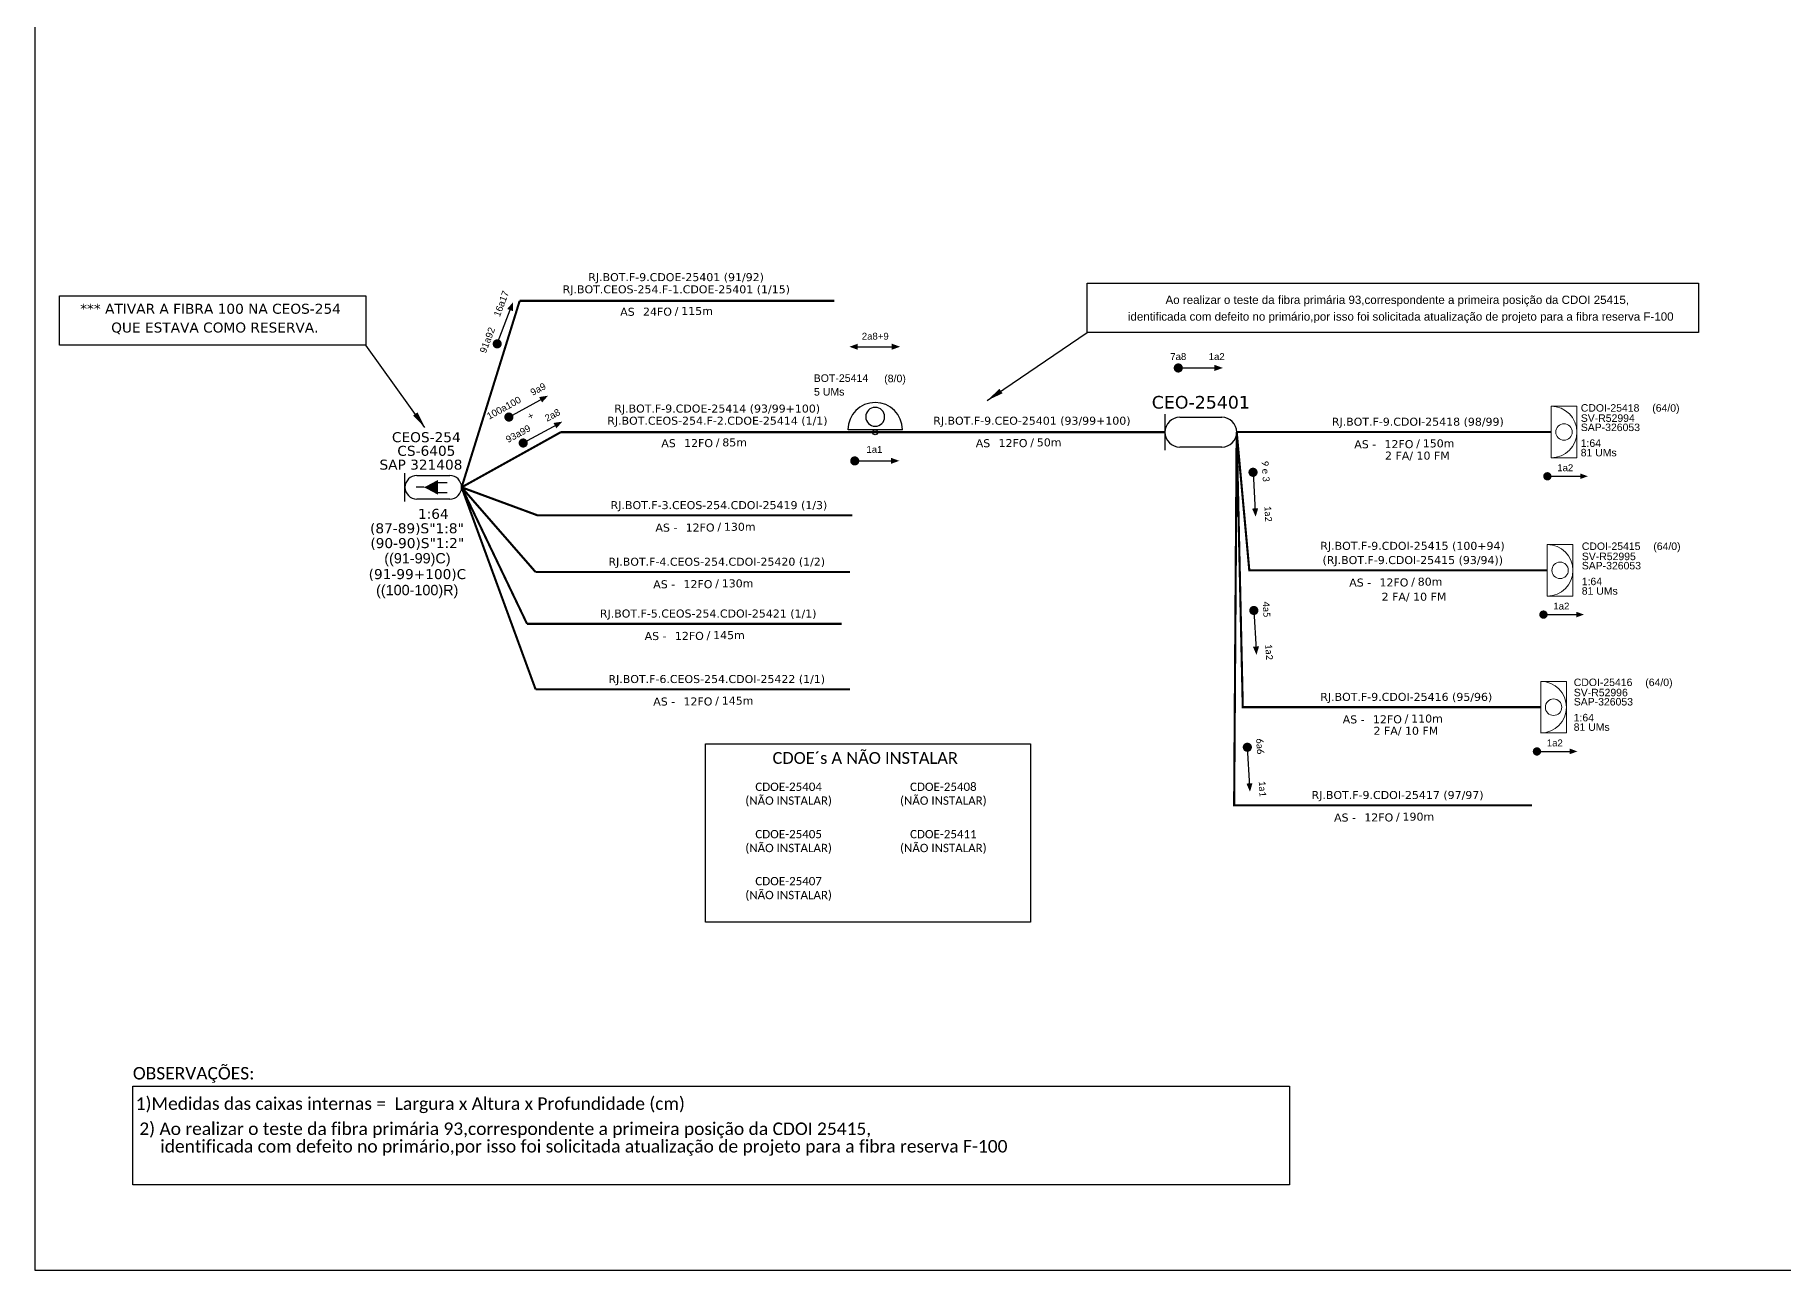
# Model space of a CAD drawing. Extents: x -4 to 1788, y 1 to 595.
# Drawn here: x -3.8 to 416.7, y 1.3 to 298.3 of the extents above; entities that cross this region are included whole.
import ezdxf
from ezdxf.enums import TextEntityAlignment as Align

# ---------------------------------------------------------------- set-up
doc = ezdxf.new("R2010")
doc.units = 0
for name, color, linetype, lineweight in [("20.0-LEGENDA DOS CDO'S", 1, 'Continuous', 0), ('20.1-CDO_INTERIOR', 1, 'Continuous', 0), ('20.2-CDO_POSTE', 1, 'Continuous', 5), ('40.1-ETIQUETAS', 1, 'Continuous', 20)]:
    doc.layers.add(name, color=color, linetype=linetype, lineweight=lineweight)
for name, color, linetype in [('20.4-CEOS', 1, 'Continuous'), ('20.5-CEO', 1, 'Continuous'), ('CAP a instalar', 1, 'Continuous'), ('PROJETO_FTTH', 1, 'Continuous'), ('SETA', 7, 'Continuous'), ('UNIFILAR', 7, 'Continuous')]:
    doc.layers.add(name, color=color, linetype=linetype)
doc.styles.add('ARIAL', font='arial.ttf')
doc.styles.add('MtXpl_Calibri', font='calibri.ttf')
doc.styles.add('siredit', font='verdana.ttf')
doc.styles.add('WMF-Calibri0', font='calibri.ttf')
doc.linetypes.add('FENCELINE1', pattern='A,0.25,-0.1,[133,ltypeshp.shx,S=0.1,R=0,X=-0.1,Y=0],-0.1,1', length=1.45)
doc.dimstyles.new('ISO-25', dxfattribs={"dimtxt": 2.5, "dimasz": 2.5, "dimexe": 1.25, "dimexo": 0.625, "dimtad": 1, "dimtxsty": 'Standard', "dimcen": 2.5, "dimadec": 0, "dimazin": 0, "dimtfac": 1, "dimtmove": 0, "dimatfit": 3, "dimfxl": 0, "dimarcsym": 0})

# ---------------------------------------------------------------- blocks, each defined once
blk = doc.blocks.new('ETIQUETA_RS5F')
at = {"layer": '40.1-ETIQUETAS', "color": 0, "style": 'siredit'}
blk.add_text('/', height=1.5, dxfattribs=at).set_placement((1.58, -1.95), align=Align.MIDDLE_RIGHT)
for tag, p in [('ETIQUETA_R_PRIMARIA', (1.21, 4.1)), ('ETIQUETA_R_SECUNDARIA', (1.21, 2.1)), ('F_ATIVAS/F_MORTAS', (1.14, -4.24))]:
    blk.add_attdef(tag, text='', height=1.5, dxfattribs=at).set_placement(p, align=Align.MIDDLE_CENTER)
for tag, p in [('TIPO_CABO', (-6.58, -2.12)), ('CAP_CABO', (0.4, -2.09))]:
    blk.add_attdef(tag, text='', height=1.5, dxfattribs=at).set_placement(p, align=Align.MIDDLE_RIGHT)
blk.add_attdef('METROS', text='', height=1.5, dxfattribs=at).set_placement((2.14, -1.95), align=Align.MIDDLE_LEFT)
for tag, p in [('FUSÃO_1', (0.85, -8.39)), ('FUSÃO_2', (0.85, -10.6)), ('FUSÃO_3', (0.85, -12.93)), ('FUSÃO_4', (0.85, -15.14)), ('FUSÃO_5', (0.85, -17.16))]:
    blk.add_attdef(tag, text='', height=1.5, dxfattribs=at).set_placement(p, align=Align.CENTER)
blk = doc.blocks.new('CDOE-TEXTO PADRÃO')
at = {"layer": "20.0-LEGENDA DOS CDO'S", "color": 0, "style": 'ARIAL'}
for tag, p in [('CDO_N', (0.49, 7.39)), ('CORDOALHA', (0.5, 4.33)), ('SAP', (0.51, 1.67)), ('SPLITER_1', (0.59, -0.91)), ('SPLITER_2', (0.6, -3.55)), ('(XX-XX_F)S', (0.54, -8.29)), ('(XX-XX_L)S', (0.55, -10.83)), ('UMS', (0.55, -13.15))]:
    blk.add_attdef(tag, p, '', height=1.7, rotation=0.118, dxfattribs=at)
blk.add_attdef('FIBRAS_UTILIZADAS', text='', height=1.7, rotation=0.118, dxfattribs=at).set_placement((19.77, 7.43), align=Align.CENTER)
blk = doc.blocks.new('SAN')
at = {"layer": 'SETA'}
blk.add_lwpolyline([(-2.58, 0), (6.02, 0)], dxfattribs=at)
for points in [[(-2.1, -0.66), (-3.93, 0), (-2.1, 0.67)], [(5.33, 0.68), (7.16, 0.01), (5.33, -0.65)]]:
    blk.add_solid(points, dxfattribs=at)

msp = doc.modelspace()

# ---------------------------------------------------------------- linework, layer by layer
for p, q in [((-3.83, 595.26), (-3.83, 1.26)), ((-3.83, 1.26), (837.17, 1.26))]:
    msp.add_line(p, q)
at = {"color": 7}
msp.add_line((204.83, 203.33), (191.75, 203.33), dxfattribs=at)
at = {"color": 2}
for points in [[(2.08, 235.53), (75.74, 235.53), (75.74, 223.69), (2.08, 223.69)], [(249.24, 238.56), (396.33, 238.56), (396.33, 226.72), (249.24, 226.72)]]:
    msp.add_lwpolyline(points, close=True, dxfattribs=at)
for points, const_width in [([(107.16, 223.47, 1), (107.56, 224.49, 1)], 1.1), ([(270.65, 218.18, 1), (271.75, 218.18, 1)], 1.1), ([(109.69, 206.11, 1), (110.66, 206.64, 1)], 1.1), ([(113.14, 199.87, 1), (114.1, 200.4, 1)], 1.1), ([(192.82, 195.83, 1), (193.92, 195.83, 1)], 1.1), ([(289.14, 193.64, 1), (289.2, 192.54, 1)], 1.1), ([(359.48, 192.13, 1), (360.48, 192.13, 1)], 1), ([(359.48, 192.13, 1), (360.48, 192.13, 1)], 1), ([(289.34, 160.42, 1), (289.4, 159.32, 1)], 1.1), ([(358.54, 158.87, 1), (359.54, 158.87, 1)], 1), ([(358.54, 158.87, 1), (359.54, 158.87, 1)], 1), ([(287.77, 127.52, 1), (287.84, 126.42, 1)], 1.1), ([(356.97, 125.96, 1), (357.97, 125.96, 1)], 1), ([(356.97, 125.96, 1), (357.97, 125.96, 1)], 1)]:
    msp.add_lwpolyline(points, format="xyb", close=True, dxfattribs=dict(const_width=const_width))
at = {"color": 0}
msp.add_lwpolyline([(19.73, 45.46), (297.98, 45.46), (297.98, 21.75), (19.73, 21.75)], close=True, dxfattribs=at)
at = {"color": 7}
for centre, major_axis, start_param, end_param in [((198.29, 203.33), (-4.63, 4.63), 3.926991, 7.068583), ((198.29, 206.44), (1.6, 1.6), 5.497787, 11.780972), ((198.29, 202.73), (-0.428, 0.428), 3.926991, 10.210176)]:
    msp.add_ellipse(centre, major_axis=major_axis, ratio=1, start_param=start_param, end_param=end_param, dxfattribs=at)
at = {"layer": '20.1-CDO_INTERIOR', "color": 1, "lineweight": 18}
msp.add_lwpolyline([(367.08, 196.58), (367.08, 208.97), (360.88, 208.97), (360.88, 196.58)], close=True, dxfattribs=at)
msp.add_circle((363.98, 202.77), 1.98, dxfattribs=at)
msp.add_arc((360.88, 202.77), 6.2, 270, 90, dxfattribs=at)
at = {"layer": '20.4-CEOS', "color": 5}
for p, q in [((88.01, 192.31), (95.96, 192.31)), ((95.96, 186.64), (88.01, 186.64))]:
    msp.add_line(p, q, dxfattribs=at)
for points in [[(85.18, 186.06), (85.18, 192.89)], [(89.79, 189.48), (87.88, 189.48)], [(92.93, 190.6), (95.34, 190.6)], [(92.93, 188.24), (95.34, 188.24)]]:
    msp.add_lwpolyline(points, dxfattribs=at)
msp.add_lwpolyline([(89.79, 189.48, 0, 3.5, 0), (93.08, 189.48, 3.5, 3.5, 0)], format="xyseb", dxfattribs=at)
for centre, start, end in [((88.01, 189.48), 90, 270), ((95.96, 189.48), 270, 90)]:
    msp.add_arc(centre, 2.83, start, end, dxfattribs=at)
at = {"layer": '20.5-CEO', "color": 5}
for p, q in [((271.58, 206.32), (281.65, 206.32)), ((281.65, 199.14), (271.58, 199.14))]:
    msp.add_line(p, q, dxfattribs=at)
msp.add_lwpolyline([(267.99, 207.06), (267.99, 198.4)], dxfattribs=at)
for centre, start, end in [((271.58, 202.73), 90, 270), ((281.65, 202.73), 270, 90)]:
    msp.add_arc(centre, 3.59, start, end, dxfattribs=at)
at = {"layer": '40.1-ETIQUETAS', "color": 1}
for points in [[(366.14, 163.31), (366.14, 175.71), (359.94, 175.71), (359.94, 163.31)], [(364.57, 130.41), (364.57, 142.8), (358.37, 142.8), (358.37, 130.41)]]:
    msp.add_lwpolyline(points, close=True, dxfattribs=at)
for centre in [(363.04, 169.51), (361.47, 136.6)]:
    msp.add_circle(centre, 1.98, dxfattribs=at)
for centre in [(359.94, 169.51), (358.37, 136.6)]:
    msp.add_arc(centre, 6.2, 270, 90, dxfattribs=at)
at = {"layer": 'CAP a instalar', "color": 7, "linetype": 'FENCELINE1', "ltscale": 7, "const_width": 0.513}
for points in [[(112.77, 234.33), (98.8, 189.48)], [(188.42, 234.33), (112.77, 234.33)]]:
    msp.add_lwpolyline(points, dxfattribs=at)
at = {"layer": 'CAP a instalar', "color": 5, "linetype": 'FENCELINE1', "ltscale": 7, "const_width": 0.513}
for points in [[(122.64, 202.73), (98.8, 189.48)], [(198.29, 202.73), (122.64, 202.73)], [(267.99, 202.73), (198.3, 202.73)]]:
    msp.add_lwpolyline(points, dxfattribs=at)
at = {"layer": 'CAP a instalar', "color": 8, "linetype": 'FENCELINE1', "ltscale": 7, "const_width": 0.513}
for points in [[(356.29, 113), (284.63, 113), (285.24, 202.79)], [(117.13, 182.72), (98.8, 189.48)], [(116.6, 169.1), (98.8, 189.48)], [(114.54, 156.65), (98.8, 189.48)], [(116.6, 140.89), (98.8, 189.48)], [(192.78, 182.72), (117.13, 182.72)], [(192.25, 169.1), (116.6, 169.1)], [(190.19, 156.65), (114.54, 156.65)], [(192.25, 140.89), (116.6, 140.89)]]:
    msp.add_lwpolyline(points, dxfattribs=at)
at = {"layer": 'CAP a instalar', "color": 1, "linetype": 'FENCELINE1', "ltscale": 7, "const_width": 0.513}
msp.add_lwpolyline([(360.88, 202.77), (285.24, 202.77), (285.24, 202.77)], dxfattribs=at)
at = {"layer": 'CAP a instalar', "linetype": 'FENCELINE1', "ltscale": 7, "const_width": 0.513}
for points in [[(359.94, 169.51), (288.28, 169.51), (285.25, 202.73)], [(358.37, 136.6), (286.71, 136.6), (285.24, 202.73)]]:
    msp.add_lwpolyline(points, dxfattribs=at)
at = {"layer": 'PROJETO_FTTH', "color": 2, "ltscale": 2}
msp.add_lwpolyline([(157.49, 127.78), (235.67, 127.78), (235.62, 84.89), (157.45, 84.89)], close=True, dxfattribs=at)
at = {"layer": 'SETA'}
for points in [[(107.36, 223.98), (110.73, 232.81)], [(271.2, 218.18), (280.66, 218.18)], [(110.18, 206.37), (118.48, 210.9)], [(113.62, 200.14), (121.92, 204.66)], [(193.37, 195.83), (202.83, 195.83)], [(289.17, 193.09), (289.71, 183.65)], [(359.98, 192.13), (368.58, 192.13)], [(359.98, 192.13), (368.58, 192.13)], [(289.37, 159.87), (289.92, 150.43)], [(359.04, 158.87), (367.64, 158.87)], [(359.04, 158.87), (367.64, 158.87)], [(287.8, 126.97), (288.35, 117.53)], [(357.47, 125.96), (366.07, 125.96)], [(357.47, 125.96), (366.07, 125.96)]]:
    msp.add_lwpolyline(points, dxfattribs=at)
for points in [[(109.76, 232.37), (111.17, 233.99), (111.13, 231.85)], [(279.9, 218.93), (281.91, 218.19), (279.9, 217.46)], [(117.46, 211.19), (119.58, 211.51), (118.16, 209.9)], [(120.9, 204.96), (123.02, 205.28), (121.6, 203.67)], [(202.07, 196.58), (204.09, 195.85), (202.07, 195.12)], [(367.89, 192.81), (369.72, 192.14), (367.89, 191.48)], [(367.89, 192.81), (369.72, 192.14), (367.89, 191.48)], [(290.42, 184.45), (289.8, 182.4), (288.95, 184.37)], [(366.95, 159.55), (368.78, 158.88), (366.95, 158.21)], [(366.95, 159.55), (368.78, 158.88), (366.95, 158.21)], [(290.62, 151.23), (290, 149.18), (289.16, 151.15)], [(365.38, 126.64), (367.21, 125.97), (365.38, 125.31)], [(365.38, 126.64), (367.21, 125.97), (365.38, 125.31)], [(289.05, 118.33), (288.44, 116.27), (287.59, 118.24)]]:
    msp.add_solid(points, dxfattribs=at)

# ---------------------------------------------------------------- block references
at = {"layer": '20.2-CDO_POSTE', "color": 7}
ref = msp.add_blockref('CDOE-TEXTO PADRÃO', (191.29, 202.65), dxfattribs=dict(at, xscale=1.069200003147125, yscale=1.069200003147125, zscale=1.069200003147125))
ref.add_attrib('CDO_N', 'BOT-25414', (183.49, 214.82), dxfattribs={"layer": "20.0-LEGENDA DOS CDO'S", "color": 0, "height": 1.817, "rotation": 0.118, "style": 'ARIAL'})
ref.add_attrib('CORDOALHA', '5 UMs', (183.56, 211.54), dxfattribs={"layer": "20.0-LEGENDA DOS CDO'S", "color": 0, "height": 1.817, "rotation": 0.118, "style": 'ARIAL'})
ref.add_attrib('FIBRAS_UTILIZADAS', '       (8/0)', dxfattribs={"layer": "20.0-LEGENDA DOS CDO'S", "color": 0, "height": 1.8175, "rotation": 0.118, "style": 'ARIAL'}).set_placement((200.59, 214.74), align=Align.CENTER)
at = {"layer": '40.1-ETIQUETAS', "color": 7}
ref = msp.add_blockref('ETIQUETA_RS5F', (148.92, 234.4), dxfattribs=dict(at, xscale=1.283039983498747, yscale=1.283039983498747, zscale=1.283039983498747))
ref.add_attrib('ETIQUETA_R_PRIMARIA', 'RJ.BOT.F-9.CDOE-25401 (91/92)', dxfattribs={"color": 0, "height": 1.9246, "style": 'siredit'}).set_placement((150.39, 240.02), align=Align.MIDDLE_CENTER)
ref.add_attrib('ETIQUETA_R_SECUNDARIA', 'RJ.BOT.CEOS-254.F-1.CDOE-25401 (1/15)', dxfattribs={"color": 0, "height": 1.9246, "style": 'siredit'}).set_placement((150.44, 237.1), align=Align.MIDDLE_CENTER)
ref.add_attrib('TIPO_CABO', 'AS', dxfattribs={"color": 0, "height": 1.925, "style": 'siredit'}).set_placement((140.43, 231.69), align=Align.MIDDLE_RIGHT)
ref.add_attrib('CAP_CABO', '24FO', dxfattribs={"color": 0, "height": 1.925, "style": 'siredit'}).set_placement((149.39, 231.72), align=Align.MIDDLE_RIGHT)
ref.add_attrib('METROS', '115m', dxfattribs={"color": 0, "height": 1.925, "style": 'siredit'}).set_placement((151.63, 231.89), align=Align.MIDDLE_LEFT)
at = {"layer": '40.1-ETIQUETAS', "color": 1}
ref = msp.add_blockref('ETIQUETA_RS5F', (327.29, 202.56), dxfattribs=dict(at, xscale=1.283039983498747, yscale=1.283039983498747, zscale=1.283039983498747))
ref.add_attrib('ETIQUETA_R_SECUNDARIA', 'RJ.BOT.F-9.CDOI-25418 (98/99)', dxfattribs={"color": 0, "height": 1.9246, "style": 'siredit'}).set_placement((328.81, 205.26), align=Align.MIDDLE_CENTER)
ref.add_attrib('TIPO_CABO', 'AS -', dxfattribs={"color": 0, "height": 1.925, "style": 'siredit'}).set_placement((318.8, 199.84), align=Align.MIDDLE_RIGHT)
ref.add_attrib('CAP_CABO', '12FO', dxfattribs={"color": 0, "height": 1.925, "style": 'siredit'}).set_placement((327.76, 199.87), align=Align.MIDDLE_RIGHT)
ref.add_attrib('METROS', '150m', dxfattribs={"color": 0, "height": 1.925, "style": 'siredit'}).set_placement((330, 200.05), align=Align.MIDDLE_LEFT)
ref.add_attrib('F_ATIVAS/F_MORTAS', '2 FA/ 10 FM', dxfattribs={"color": 0, "height": 1.9246, "style": 'siredit'}).set_placement((328.71, 197.11), align=Align.MIDDLE_CENTER)
at = {"layer": '40.1-ETIQUETAS', "color": 8}
ref = msp.add_blockref('ETIQUETA_RS5F', (159.18, 182.5), dxfattribs=dict(at, xscale=1.283039983498747, yscale=1.283039983498747, zscale=1.283039983498747))
ref.add_attrib('ETIQUETA_R_SECUNDARIA', 'RJ.BOT.F-3.CEOS-254.CDOI-25419 (1/3)', dxfattribs={"color": 0, "height": 1.9246, "style": 'siredit'}).set_placement((160.7, 185.2), align=Align.MIDDLE_CENTER)
ref.add_attrib('TIPO_CABO', 'AS -', dxfattribs={"color": 0, "height": 1.925, "style": 'siredit'}).set_placement((150.7, 179.79), align=Align.MIDDLE_RIGHT)
ref.add_attrib('CAP_CABO', '12FO', dxfattribs={"color": 0, "height": 1.925, "style": 'siredit'}).set_placement((159.65, 179.81), align=Align.MIDDLE_RIGHT)
ref.add_attrib('METROS', '130m', dxfattribs={"color": 0, "height": 1.925, "style": 'siredit'}).set_placement((161.89, 179.99), align=Align.MIDDLE_LEFT)
ref = msp.add_blockref('ETIQUETA_RS5F', (158.66, 168.89), dxfattribs=dict(at, xscale=1.283039983498747, yscale=1.283039983498747, zscale=1.283039983498747))
ref.add_attrib('ETIQUETA_R_SECUNDARIA', 'RJ.BOT.F-4.CEOS-254.CDOI-25420 (1/2)', dxfattribs={"color": 0, "height": 1.9246, "style": 'siredit'}).set_placement((160.17, 171.59), align=Align.MIDDLE_CENTER)
ref.add_attrib('TIPO_CABO', 'AS -', dxfattribs={"color": 0, "height": 1.925, "style": 'siredit'}).set_placement((150.17, 166.17), align=Align.MIDDLE_RIGHT)
ref.add_attrib('CAP_CABO', '12FO', dxfattribs={"color": 0, "height": 1.925, "style": 'siredit'}).set_placement((159.13, 166.2), align=Align.MIDDLE_RIGHT)
ref.add_attrib('METROS', '130m', dxfattribs={"color": 0, "height": 1.925, "style": 'siredit'}).set_placement((161.37, 166.38), align=Align.MIDDLE_LEFT)
ref = msp.add_blockref('ETIQUETA_RS5F', (156.59, 156.43), dxfattribs=dict(at, xscale=1.283039983498747, yscale=1.283039983498747, zscale=1.283039983498747))
ref.add_attrib('ETIQUETA_R_SECUNDARIA', 'RJ.BOT.F-5.CEOS-254.CDOI-25421 (1/1)', dxfattribs={"color": 0, "height": 1.9246, "style": 'siredit'}).set_placement((158.11, 159.13), align=Align.MIDDLE_CENTER)
ref.add_attrib('TIPO_CABO', 'AS -', dxfattribs={"color": 0, "height": 1.925, "style": 'siredit'}).set_placement((148.1, 153.72), align=Align.MIDDLE_RIGHT)
ref.add_attrib('CAP_CABO', '12FO', dxfattribs={"color": 0, "height": 1.925, "style": 'siredit'}).set_placement((157.06, 153.75), align=Align.MIDDLE_RIGHT)
ref.add_attrib('METROS', '145m', dxfattribs={"color": 0, "height": 1.925, "style": 'siredit'}).set_placement((159.3, 153.93), align=Align.MIDDLE_LEFT)
ref = msp.add_blockref('ETIQUETA_RS5F', (158.66, 140.68), dxfattribs=dict(at, xscale=1.283039983498747, yscale=1.283039983498747, zscale=1.283039983498747))
ref.add_attrib('ETIQUETA_R_SECUNDARIA', 'RJ.BOT.F-6.CEOS-254.CDOI-25422 (1/1)', dxfattribs={"color": 0, "height": 1.9246, "style": 'siredit'}).set_placement((160.17, 143.38), align=Align.MIDDLE_CENTER)
ref.add_attrib('TIPO_CABO', 'AS -', dxfattribs={"color": 0, "height": 1.925, "style": 'siredit'}).set_placement((150.17, 137.97), align=Align.MIDDLE_RIGHT)
ref.add_attrib('CAP_CABO', '12FO', dxfattribs={"color": 0, "height": 1.925, "style": 'siredit'}).set_placement((159.13, 137.99), align=Align.MIDDLE_RIGHT)
ref.add_attrib('METROS', '145m', dxfattribs={"color": 0, "height": 1.925, "style": 'siredit'}).set_placement((161.37, 138.17), align=Align.MIDDLE_LEFT)
at = {"layer": '40.1-ETIQUETAS', "color": 1}
ref = msp.add_blockref('ETIQUETA_RS5F', (324.51, 136.39), dxfattribs=dict(at, xscale=1.283039983498747, yscale=1.283039983498747, zscale=1.283039983498747))
ref.add_attrib('ETIQUETA_R_SECUNDARIA', 'RJ.BOT.F-9.CDOI-25416 (95/96)', dxfattribs={"color": 0, "height": 1.9246, "style": 'siredit'}).set_placement((326.03, 139.09), align=Align.MIDDLE_CENTER)
ref.add_attrib('TIPO_CABO', 'AS -', dxfattribs={"color": 0, "height": 1.925, "style": 'siredit'}).set_placement((316.02, 133.67), align=Align.MIDDLE_RIGHT)
ref.add_attrib('CAP_CABO', '12FO', dxfattribs={"color": 0, "height": 1.925, "style": 'siredit'}).set_placement((324.98, 133.7), align=Align.MIDDLE_RIGHT)
ref.add_attrib('METROS', '110m', dxfattribs={"color": 0, "height": 1.925, "style": 'siredit'}).set_placement((327.22, 133.88), align=Align.MIDDLE_LEFT)
ref.add_attrib('F_ATIVAS/F_MORTAS', '2 FA/ 10 FM', dxfattribs={"color": 0, "height": 1.9246, "style": 'siredit'}).set_placement((325.94, 130.94), align=Align.MIDDLE_CENTER)
at = {"layer": '40.1-ETIQUETAS', "color": 8}
ref = msp.add_blockref('ETIQUETA_RS5F', (322.43, 112.79), dxfattribs=dict(at, xscale=1.283039983498747, yscale=1.283039983498747, zscale=1.283039983498747))
ref.add_attrib('ETIQUETA_R_SECUNDARIA', 'RJ.BOT.F-9.CDOI-25417 (97/97)', dxfattribs={"color": 0, "height": 1.9246, "style": 'siredit'}).set_placement((323.94, 115.49), align=Align.MIDDLE_CENTER)
ref.add_attrib('TIPO_CABO', 'AS -', dxfattribs={"color": 0, "height": 1.925, "style": 'siredit'}).set_placement((313.94, 110.07), align=Align.MIDDLE_RIGHT)
ref.add_attrib('CAP_CABO', '12FO', dxfattribs={"color": 0, "height": 1.925, "style": 'siredit'}).set_placement((322.9, 110.1), align=Align.MIDDLE_RIGHT)
ref.add_attrib('METROS', '190m', dxfattribs={"color": 0, "height": 1.925, "style": 'siredit'}).set_placement((325.13, 110.28), align=Align.MIDDLE_LEFT)
at = {"layer": 'UNIFILAR', "color": 5, "lineweight": -3, "xscale": 1.1, "yscale": 1.1, "zscale": 1.1}
msp.add_blockref('SAN', (196.41, 223.28), dxfattribs=at)

# ---------------------------------------------------------------- texts
at = {"style": 'ARIAL'}
for s, rotation, p in [('16a17', 69.1105, (109.11, 233.35)), ('91a92', 69.1105, (105.76, 224.58)), ('2a8', 28.5903, (121.04, 206.13)), ('93a99', 28.5903, (112.79, 201.64))]:
    msp.add_text(s, height=1.65, rotation=rotation, dxfattribs=at).set_placement(p, align=Align.CENTER)
at = {"color": 5, "style": 'ARIAL'}
for s, height, p in [('Ao realizar o teste da fibra primária 93,correspondente a primeira posição da CDOI 25415,', 1.9889, (323.87, 233.58)), ('identificada com defeito no primário,por isso foi solicitada atualização de projeto para a fibra reserva F-100', 1.98893, (324.71, 229.56)), ('((100-100)R)', 2.475, (88.12, 163.54))]:
    msp.add_text(s, height=height, dxfattribs=at).set_placement(p, align=Align.CENTER)
at = {"color": 1, "style": 'ARIAL'}
msp.add_text('2a8+9', height=1.65, dxfattribs=at).set_placement((198.3, 224.99), align=Align.CENTER)
for s, height, style, p in [('7a8', 1.65, 'ARIAL', (271.19, 220.1)), ('1a2', 1.65, 'ARIAL', (280.43, 220.1)), ('1a2', 1.65, 'ARIAL', (364.28, 193.36)), ('1a2', 1.65, 'ARIAL', (363.34, 160.1)), ('1a2', 1.65, 'ARIAL', (361.77, 127.19)), ('2) Ao realizar o teste da fibra primária 93,correspondente a primeira posição da CDOI 25415,', 3, 'MtXpl_Calibri', (109.29, 33.73)), ('identificada com defeito no primário,por isso foi solicitada atualização de projeto para a fibra reserva F-100', 3, 'MtXpl_Calibri', (128.21, 29.52))]:
    msp.add_text(s, height=height, dxfattribs=dict(style=style)).set_placement(p, align=Align.CENTER)
for s, p in [('9a9', (117.59, 212.36)), ('100a100', (109.35, 207.87)), ('+', (115.79, 205.94))]:
    msp.add_text(s, height=1.65, rotation=28.5903, dxfattribs=at).set_placement(p, align=Align.CENTER)
at = {"color": 7, "style": 'ARIAL'}
msp.add_text('1a1', height=1.65, dxfattribs=at).set_placement((198.1, 197.76), align=Align.CENTER)
at = {"color": 5, "style": 'ARIAL'}
msp.add_text('((91-99)C)', height=2.475, dxfattribs=at).set_placement((88.17, 173.66), align=Align.TOP_CENTER)
for s, style, p in [('OBSERVAÇÕES:', 'WMF-Calibri0', (19.71, 47.08)), ('1)Medidas das caixas internas =  Largura x Altura x Profundidade (cm)', 'MtXpl_Calibri', (20.4, 39.78))]:
    msp.add_text(s, height=3, dxfattribs=dict(style=style)).set_placement(p)
at = {"char_height": 1.65, "width": 27.8947, "attachment_point": 5, "rotation": 273.3058}
for s, insert in [('{\\fCalibri|b0|i0|c0|p34;\\C7;9 e 3}', (292.21, 193.34)), ('{\\fCalibri|b0|i0|c0|p34;\\C7;1a2}', (292.83, 183.11)), ('{\\fCalibri|b0|i0|c0|p34;\\C7;4a5}', (292.41, 160.12)), ('{\\fCalibri|b0|i0|c0|p34;\\C7;1a2}', (293.04, 149.89)), ('{\\fCalibri|b0|i0|c0|p34;\\C7;6a6}', (290.85, 127.21)), ('{\\fCalibri|b0|i0|c0|p34;\\C7;1a1}', (291.47, 116.98))]:
    msp.add_mtext(s, dxfattribs=dict(at, insert=insert))
at = {"attachment_point": 5}
for s, insert, char_height, width in [('{\\fCalibri|b0|i0|c0|p34;\\C2;CDOE´s A NÃO INSTALAR}', (195.88, 124.38, -0.57), 2.8346, 66.5848), ('{\\fCalibri|b0|i0|c0|p34;\\C7;CDOE-25404\\P(NÃO INSTALAR)}', (177.46, 115.59, 0.45), 2, 21.8953), ('{\\fCalibri|b0|i0|c0|p34;\\C7;CDOE-25408\\P(NÃO INSTALAR)}', (214.68, 115.59, 0.45), 2, 21.8953), ('{\\fCalibri|b0|i0|c0|p34;\\C7;CDOE-25405\\P(NÃO INSTALAR)}', (177.46, 104.2, 0.45), 2, 21.8953), ('{\\fCalibri|b0|i0|c0|p34;\\C7;CDOE-25411\\P(NÃO INSTALAR)}', (214.68, 104.2, 0.45), 2, 21.8953), ('{\\fCalibri|b0|i0|c0|p34;\\C7;CDOE-25407\\P(NÃO INSTALAR)}', (177.46, 92.89, 0.45), 2, 21.8953)]:
    msp.add_mtext(s, dxfattribs=dict(at, insert=insert, char_height=char_height, width=width))
at = {"layer": "20.0-LEGENDA DOS CDO'S", "color": 1, "style": 'ARIAL'}
for s, p in [('SV-R52994', (368.02, 205.23)), ('CDOI-25418', (368.02, 207.68)), ('SAP-326053', (368.02, 203.01)), ('81 UMs', (368, 196.93)), ('1:64', (368, 199.21)), ('CDOI-25415', (368.27, 174.42)), ('SV-R52995', (368.27, 171.97)), ('SAP-326053', (368.26, 169.75)), ('81 UMs', (368.25, 163.67)), ('1:64', (368.25, 165.95)), ('CDOI-25416', (366.33, 141.69)), ('SAP-326053', (366.33, 137.02)), ('SV-R52996', (366.34, 139.24)), ('1:64', (366.31, 133.21)), ('81 UMs', (366.31, 130.93))]:
    msp.add_text(s, height=1.798, rotation=359.9724, dxfattribs=at).set_placement(p)
for p in [(385.35, 207.67), (385.6, 174.41), (383.67, 141.68)]:
    msp.add_text('         (64/0)', height=1.7982, rotation=359.9724, dxfattribs=at).set_placement(p, align=Align.CENTER)
at = {"layer": '20.4-CEOS', "color": 7, "style": 'siredit'}
for s, height, p in [('*** ATIVAR A FIBRA 100 NA CEOS-254', 2.4008, (38.4, 233.62)), ('QUE ESTAVA COMO RESERVA.', 2.4008, (39.44, 229.11)), ('CEOS-254', 2.401, (90.31, 202.74)), ('CS-6405', 2.401, (90.32, 199.46)), ('SAP 321408', 2.401, (89.02, 196.13)), ('(87-89)S"1:8"', 2.4008, (88.05, 180.83)), ('1:64', 2.401, (91.99, 184.3)), ('(90-90)S"1:2"', 2.4008, (88.13, 177.27))]:
    msp.add_text(s, height=height, dxfattribs=at).set_placement(p, align=Align.TOP_CENTER)
at = {"layer": '20.4-CEOS', "color": 1, "style": 'siredit'}
msp.add_text('(91-99+100)C', height=2.4008, dxfattribs=at).set_placement((88.17, 169.81), align=Align.TOP_CENTER)
at = {"layer": '20.5-CEO', "color": 5, "style": 'siredit'}
msp.add_attdef('CEO-25401', text='SAP 324607', height=3.041, dxfattribs=at).set_placement((276.62, 211.45), align=Align.TOP_CENTER)
at = {"layer": '40.1-ETIQUETAS', "color": 7, "style": 'siredit'}
msp.add_text('RJ.BOT.CEOS-254.F-2.CDOE-25414 (1/1)', height=1.9246, dxfattribs=at).set_placement((160.32, 205.5), align=Align.MIDDLE_CENTER)
at = {"layer": '40.1-ETIQUETAS', "color": 1, "style": 'siredit'}
for s, p in [('RJ.BOT.F-9.CDOE-25414 (93/99+100)', (160.27, 208.42)), ('RJ.BOT.F-9.CEO-25401 (93/99+100)', (235.97, 205.5)), ('RJ.BOT.F-9.CDOI-25415 (100+94)', (327.54, 175.41))]:
    msp.add_text(s, height=1.9246, dxfattribs=at).set_placement(p, align=Align.MIDDLE_CENTER)
at = {"layer": '40.1-ETIQUETAS', "color": 7, "style": 'siredit'}
for s, height, p in [('AS', 1.925, (150.31, 200.09)), ('12FO', 1.925, (159.27, 200.12)), ('/', 1.92, (160.83, 200.29)), ('AS', 1.925, (225.96, 200.09)), ('12FO', 1.925, (234.92, 200.12)), ('/', 1.92, (236.48, 200.29))]:
    msp.add_text(s, height=height, dxfattribs=at).set_placement(p, align=Align.MIDDLE_RIGHT)
for s, p in [('85m', (161.51, 200.29)), ('50m', (237.16, 200.29))]:
    msp.add_text(s, height=1.925, dxfattribs=at).set_placement(p, align=Align.MIDDLE_LEFT)
at = {"layer": '40.1-ETIQUETAS', "color": 5, "style": 'siredit'}
msp.add_text('(RJ.BOT.F-9.CDOI-25415 (93/94))', height=1.9246, dxfattribs=at).set_placement((327.6, 171.99), align=Align.MIDDLE_CENTER)
at = {"layer": '40.1-ETIQUETAS', "color": 1, "style": 'siredit'}
for s, height, p in [('AS -', 1.925, (317.59, 166.58)), ('12FO', 1.925, (326.55, 166.61)), ('/', 1.92, (328.11, 166.79))]:
    msp.add_text(s, height=height, dxfattribs=at).set_placement(p, align=Align.MIDDLE_RIGHT)
msp.add_text('2 FA/ 10 FM', height=1.9246, dxfattribs=at).set_placement((327.89, 162.21), align=Align.CENTER)
msp.add_text('80m', height=1.925, dxfattribs=at).set_placement((328.79, 166.79), align=Align.MIDDLE_LEFT)

# ---------------------------------------------------------------- leaders
at = {"color": 2}
for points in [[(89.99, 203.87), (75.74, 223.69)], [(225.24, 210.37), (249.24, 226.72)]]:
    msp.add_leader(points, dimstyle='ISO-25', override={"dimasz": 4}, dxfattribs=at)

doc.saveas('drawing.dxf')
